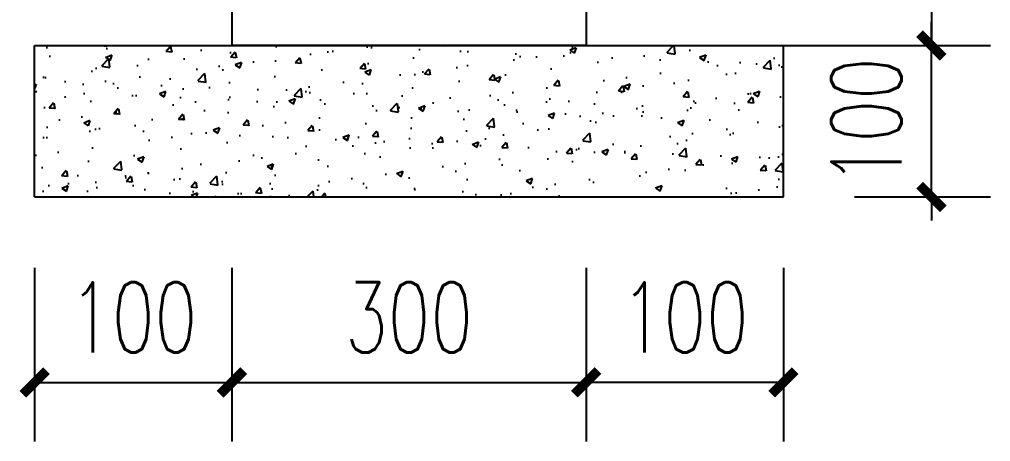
# Model space of a CAD drawing. Extents: x 177291 to 1288761, y 177638 to 322898.
# Drawn here: x 364667 to 372877, y 185503 to 189072 of the extents above; entities that cross this region are included whole.
import ezdxf

# ---------------------------------------------------------------- set-up
doc = ezdxf.new("R2010")
doc.units = 0
doc.header["$LTSCALE"] = 1000
doc.layers.add('AXIS', color=3, linetype='Continuous')
doc.layers.add('TEXT', color=7, linetype='Continuous')
doc.styles.add('_TCH_DIM_T3', font='SIMPLEX', dxfattribs={"width": 0.705882, "bigfont": 'GBCBIG'})
doc.dimstyles.new('TCH-200-10', dxfattribs={"dimtxt": 595, "dimasz": 200, "dimexe": 500, "dimexo": 600, "dimgap": 252.5, "dimtad": 1, "dimdec": 0, "dimlfac": 0.1, "dimzin": 0, "dimdsep": 46, "dimtxsty": '_TCH_DIM_T3', "dimblk": 'ARCHTICK', "dimcen": 0.09, "dimclrd": 124, "dimclre": 124, "dimclrt": 7, "dimazin": 2, "dimtfac": 1, "dimtdec": 0, "dimtix": 1, "dimtmove": 2, "dimatfit": 3, "dimfxl": 1, "dimtolj": 1, "dimtzin": 0, "dimarcsym": 0})

# ---------------------------------------------------------------- blocks, each defined once
blk = doc.blocks.new('_ArchTick')
at = {"color": 0, "linetype": 'ByBlock', "const_width": 0.4}
blk.add_lwpolyline([(-0.5, -0.5), (0.5, 0.5)], dxfattribs=at)
blk = doc.blocks.new('*D1035')
at = {"layer": 'AXIS', "color": 124, "linetype": 'ByBlock', "lineweight": -2, "transparency": 16777216}
for p, q in [((366463.1, 186971.7), (366463.1, 185503.1)), ((369458.4, 186971.7), (369458.4, 185503.1)), ((366463.1, 186003.1), (369458.4, 186003.1))]:
    blk.add_line(p, q, dxfattribs=at)
at = {"layer": 'Defpoints', "color": 0, "linetype": 'ByBlock', "transparency": 16777216}
for p in [(366463.1, 187571.7), (369458.4, 187571.7), (369458.4, 186003.1)]:
    blk.add_point(p, dxfattribs=at)
at = {"layer": 'AXIS', "color": 124, "linetype": 'ByBlock', "lineweight": -2, "transparency": 16777216, "xscale": 200, "yscale": 200, "zscale": 200, "rotation": 180}
blk.add_blockref('_ArchTick', (366463.1, 186003.1), dxfattribs=at)
at = {"layer": 'AXIS', "color": 124, "linetype": 'ByBlock', "lineweight": -2, "transparency": 16777216, "xscale": 200, "yscale": 200, "zscale": 200}
blk.add_blockref('_ArchTick', (369458.4, 186003.1), dxfattribs=at)
at = {"layer": 'AXIS', "color": 7, "linetype": 'ByBlock', "transparency": 16777216, "insert": (367960.7, 186553.1), "char_height": 595, "attachment_point": 5, "style": '_TCH_DIM_T3'}
blk.add_mtext('\\A1;300', dxfattribs=at)
blk = doc.blocks.new('*D1036')
at = {"layer": 'AXIS', "color": 124, "linetype": 'ByBlock', "lineweight": -2, "transparency": 16777216}
for p, q in [((369761.3, 194850.7), (372877, 194850.7)), ((372377, 194850.7), (372377, 188851.7)), ((369760, 188851.7), (372877, 188851.7))]:
    blk.add_line(p, q, dxfattribs=at)
at = {"layer": 'Defpoints', "color": 0, "linetype": 'ByBlock', "transparency": 16777216}
for p in [(369161.3, 194850.7), (369160, 188851.7), (372377, 188851.7)]:
    blk.add_point(p, dxfattribs=at)
at = {"layer": 'AXIS', "color": 124, "linetype": 'ByBlock', "lineweight": -2, "transparency": 16777216, "xscale": 200, "yscale": 200, "zscale": 200}
for p, rotation in [((372377, 194850.7), 90), ((372377, 188851.7), 270)]:
    blk.add_blockref('_ArchTick', p, dxfattribs=dict(at, rotation=rotation))
at = {"layer": 'AXIS', "color": 7, "linetype": 'ByBlock', "transparency": 16777216, "insert": (371827, 191851.2), "char_height": 595, "attachment_point": 5, "rotation": 90, "style": '_TCH_DIM_T3'}
blk.add_mtext('\\A1;700', dxfattribs=at)
blk = doc.blocks.new('*D1037')
at = {"layer": 'AXIS', "color": 124, "linetype": 'ByBlock', "lineweight": -2, "transparency": 16777216}
for p, q in [((372377, 188851.7), (372377, 189051.7)), ((371726, 188851.7), (372877, 188851.7)), ((372377, 187571.7), (372377, 188851.7)), ((371726, 187571.7), (372877, 187571.7)), ((372377, 187571.7), (372377, 187371.7))]:
    blk.add_line(p, q, dxfattribs=at)
at = {"layer": 'Defpoints', "color": 0, "linetype": 'ByBlock', "transparency": 16777216}
for p in [(371126, 188851.7), (372377, 188851.7), (371126, 187571.7)]:
    blk.add_point(p, dxfattribs=at)
at = {"layer": 'AXIS', "color": 124, "linetype": 'ByBlock', "lineweight": -2, "transparency": 16777216, "xscale": 200, "yscale": 200, "zscale": 200}
for p, rotation in [((372377, 188851.7), 270), ((372377, 187571.7), 90)]:
    blk.add_blockref('_ArchTick', p, dxfattribs=dict(at, rotation=rotation))
at = {"layer": 'AXIS', "color": 7, "linetype": 'ByBlock', "transparency": 16777216, "insert": (371827, 188211.7), "char_height": 595, "attachment_point": 5, "rotation": 90, "style": '_TCH_DIM_T3'}
blk.add_mtext('\\A1;100', dxfattribs=at)
blk = doc.blocks.new('*D1038')
at = {"layer": 'AXIS', "color": 124, "linetype": 'ByBlock', "lineweight": -2, "transparency": 16777216}
for p, q in [((369458.4, 186971.7), (369458.4, 185503.1)), ((371126, 186971.7), (371126, 185503.1)), ((371126, 186003.1), (369458.4, 186003.1))]:
    blk.add_line(p, q, dxfattribs=at)
at = {"layer": 'Defpoints', "color": 0, "linetype": 'ByBlock', "transparency": 16777216}
for p in [(369458.4, 187571.7), (371126, 187571.7), (369458.4, 186003.1)]:
    blk.add_point(p, dxfattribs=at)
at = {"layer": 'AXIS', "color": 124, "linetype": 'ByBlock', "lineweight": -2, "transparency": 16777216, "xscale": 200, "yscale": 200, "zscale": 200, "rotation": 180}
blk.add_blockref('_ArchTick', (369458.4, 186003.1), dxfattribs=at)
at = {"layer": 'AXIS', "color": 124, "linetype": 'ByBlock', "lineweight": -2, "transparency": 16777216, "xscale": 200, "yscale": 200, "zscale": 200}
blk.add_blockref('_ArchTick', (371126, 186003.1), dxfattribs=at)
at = {"layer": 'AXIS', "color": 7, "linetype": 'ByBlock', "transparency": 16777216, "insert": (370292.2, 186553.1), "char_height": 595, "attachment_point": 5, "style": '_TCH_DIM_T3'}
blk.add_mtext('\\A1;100', dxfattribs=at)
blk = doc.blocks.new('*D1039')
at = {"layer": 'AXIS', "color": 124, "linetype": 'ByBlock', "lineweight": -2, "transparency": 16777216}
for p, q in [((364795.4, 186971.7), (364795.4, 185503.1)), ((366463.1, 186971.7), (366463.1, 185503.1)), ((364795.4, 186003.1), (366463.1, 186003.1))]:
    blk.add_line(p, q, dxfattribs=at)
at = {"layer": 'Defpoints', "color": 0, "linetype": 'ByBlock', "transparency": 16777216}
for p in [(364795.4, 187571.7), (366463.1, 187571.7), (366463.1, 186003.1)]:
    blk.add_point(p, dxfattribs=at)
at = {"layer": 'AXIS', "color": 124, "linetype": 'ByBlock', "lineweight": -2, "transparency": 16777216, "xscale": 200, "yscale": 200, "zscale": 200, "rotation": 180}
blk.add_blockref('_ArchTick', (364795.4, 186003.1), dxfattribs=at)
at = {"layer": 'AXIS', "color": 124, "linetype": 'ByBlock', "lineweight": -2, "transparency": 16777216, "xscale": 200, "yscale": 200, "zscale": 200}
blk.add_blockref('_ArchTick', (366463.1, 186003.1), dxfattribs=at)
at = {"layer": 'AXIS', "color": 7, "linetype": 'ByBlock', "transparency": 16777216, "insert": (365629.2, 186553.1), "char_height": 595, "attachment_point": 5, "style": '_TCH_DIM_T3'}
blk.add_mtext('\\A1;100', dxfattribs=at)

msp = doc.modelspace()

# ---------------------------------------------------------------- hatches: boundary and pattern name
h = msp.add_hatch()
h.set_pattern_fill('AR-CONC', color=256, scale=300)
h.set_pattern_definition([(50, (-675018.8, -677664.56), (546.554, -47.81726), [57.15, -628.65]), (355, (-675018.8, -677664.56), (-105.72848, 573.16993), [45.72, -502.92]), (100.451, (-674973.26, -677668.55), (440.8275, 525.35006), [48.57, -534.27]), (46.1842, (-675018.8, -677512.16), (813.23712, -126.127), [85.725, -942.975]), (96.6356, (-674951.04, -677522.7), (712.2127, 742.27667), [72.855, -801.405]), (351.184, (-675018.8, -677512.2), (712.2138, 742.27535), [68.58, -754.38]), (21, (-674942.6, -677550.26), (454.84464, -306.79656), [57.15, -628.65]), (326, (-674942.6, -677550.26), (185.40609, 552.5639), [45.72, -502.92]), (71.4514, (-674904.7, -677575.83), (640.24947, 245.76857), [48.57, -534.27]), (37.5, (-675018.81, -677664.56), (9.26581, 253.665117), [0, -496.824, 0, -510.54, 0, -504.825]), (7.5, (-675018.8, -677664.56), (200.45899, 300.541724), [0, -291.084, 0, -485.394, 0, -192.405]), (327.5, (-675188.74, -677664.56), (406.771786, -17.186232), [0, -190.5, 0, -594.36, 0, -788.67]), (317.5, (-675264.94, -677664.56), (444.38754, 76.27947), [0, -247.65, 0, -394.716, 0, -560.07])])
h.paths.add_polyline_path([(371125.98, 187571.71), (371125.98, 188851.71), (364795.43, 188851.71), (364795.43, 187571.71)])

# ---------------------------------------------------------------- linework, layer by layer
at = {"color": 7, "linetype": 'Continuous'}
for p, q in [((364795.43, 188851.71), (371125.98, 188851.71)), ((364795.43, 187571.71), (364795.43, 188851.71)), ((371125.98, 187571.71), (371125.98, 188851.71)), ((364795.43, 187571.71), (371125.98, 187571.71))]:
    msp.add_line(p, q, dxfattribs=at)
at = {"layer": 'TEXT'}
msp.add_lwpolyline([(366468.6, 194855.47), (369462.21, 194850.06), (369458.32, 188851.71), (366464.86, 188851.32)], close=True, dxfattribs=at)

# ---------------------------------------------------------------- dimensions: what is measured, and where the dimension line sits
at = {"layer": 'AXIS', "linetype": 'ByBlock'}
for base, p1, p2, angle, text, picture, middle in [((372376.99, 188851.71), (369161.31, 194850.71), (369160.02, 188851.71), 90, '700', '*D1036', (371826.99, 191851.21)), ((372376.99, 188851.71), (371125.98, 187571.71), (371125.98, 188851.71), 90, '100', '*D1037', (371826.99, 188211.71)), ((369458.36, 186003.1), (371125.98, 187571.71), (369458.36, 187571.71), 180, '100', '*D1038', (370292.17, 186553.1))]:
    dim = msp.add_linear_dim(base=base, p1=p1, p2=p2, angle=angle, text=text, dimstyle='TCH-200-10', dxfattribs=at)
    dim.commit()
    dim.dimension.update_dxf_attribs({"geometry": picture, "text_midpoint": middle})
for base, p1, p2, text, picture, middle in [((366463.06, 186003.1), (364795.43, 187571.71), (366463.06, 187571.71), '100', '*D1039', (365629.24, 186553.1)), ((369458.36, 186003.1), (366463.06, 187571.71), (369458.36, 187571.71), '300', '*D1035', (367960.71, 186553.1))]:
    dim = msp.add_linear_dim(base=base, p1=p1, p2=p2, text=text, dimstyle='TCH-200-10', dxfattribs=at)
    dim.commit()
    dim.dimension.update_dxf_attribs({"geometry": picture, "text_midpoint": middle})

doc.saveas('drawing.dxf')
